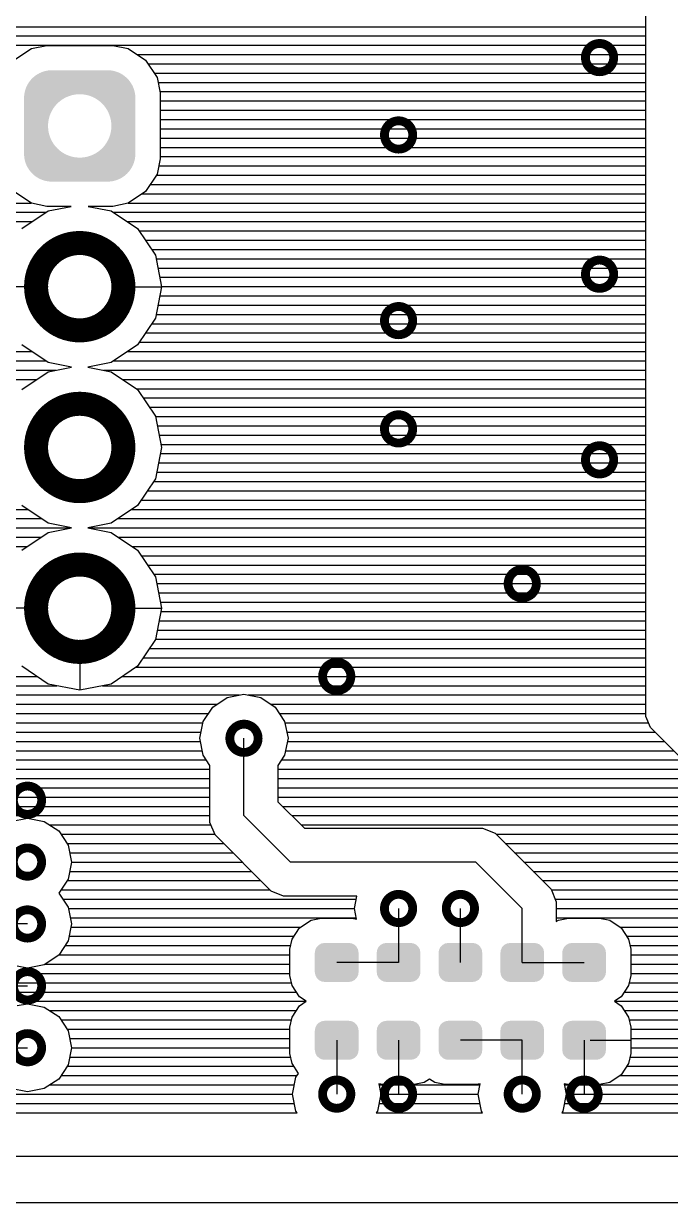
# Model space of a CAD drawing. Extents: x 295 to 953, y 10 to 290.
# Drawn here: x 729.54 to 756.11, y 70 to 118.39 of the extents above; entities that cross this region are included whole.
import ezdxf

# ---------------------------------------------------------------- set-up
doc = ezdxf.new("R2010")
doc.units = 0
doc.header["$LTSCALE"] = 5
doc.header["$MEASUREMENT"] = 0
doc.layers.get('0').update_dxf_attribs({"linetype": 'CONTINUOUS', "lineweight": 25})
doc.layers.add('130409_DV-DPH-A6_TOP', color=5, linetype='CONTINUOUS')

msp = doc.modelspace()

# ---------------------------------------------------------------- linework, layer by layer
for points, const_width in [([(752.617, 116.99, 1), (753.778, 116.99, 1)], 0.363), ([(744.362, 113.815, 1), (745.523, 113.815, 1)], 0.363), ([(730.053, 107.587, 1), (733.64, 107.587, 1)], 0.986), ([(752.617, 108.1, 1), (753.778, 108.1, 1)], 0.363), ([(744.362, 106.195, 1), (745.523, 106.195, 1)], 0.363), ([(730.053, 100.988, 1), (733.64, 100.988, 1)], 0.986), ([(744.362, 101.75, 1), (745.523, 101.75, 1)], 0.363), ([(752.617, 100.48, 1), (753.778, 100.48, 1)], 0.363), ([(730.053, 94.389, 1), (733.64, 94.389, 1)], 0.986), ([(749.442, 95.4, 1), (750.603, 95.4, 1)], 0.363), ([(741.822, 91.59, 1), (742.983, 91.59, 1)], 0.363), ([(738.012, 89.05, 1), (739.173, 89.05, 1)], 0.363), ([(729.122, 86.51, 1), (730.283, 86.51, 1)], 0.363), ([(729.122, 83.97, 1), (730.283, 83.97, 1)], 0.363), ([(744.362, 82.065, 1), (745.523, 82.065, 1)], 0.363), ([(746.902, 82.065, 1), (748.063, 82.065, 1)], 0.363), ([(729.122, 81.43, 1), (730.283, 81.43, 1)], 0.363), ([(729.122, 78.89, 1), (730.283, 78.89, 1)], 0.363), ([(729.122, 76.35, 1), (730.283, 76.35, 1)], 0.363), ([(741.822, 74.445, 1), (742.983, 74.445, 1)], 0.363), ([(744.362, 74.445, 1), (745.523, 74.445, 1)], 0.363), ([(749.442, 74.445, 1), (750.603, 74.445, 1)], 0.363), ([(751.982, 74.445, 1), (753.143, 74.445, 1)], 0.363)]:
    msp.add_lwpolyline(points, format="xyb", close=True, dxfattribs=dict(const_width=const_width))
for points in [[(729.888, 116.129), (729.903, 116.145), (733.806, 116.129), (733.789, 116.145)], [(729.903, 116.145), (729.937, 116.176), (733.789, 116.145), (733.757, 116.176)], [(729.937, 116.176), (729.953, 116.191), (733.757, 116.176), (733.738, 116.191)], [(729.953, 116.191), (729.989, 116.22), (733.738, 116.191), (733.705, 116.22)], [(729.989, 116.22), (730.006, 116.235), (733.705, 116.22), (733.686, 116.235)], [(730.006, 116.235), (730.043, 116.261), (733.686, 116.235), (733.65, 116.261)], [(730.043, 116.261), (730.061, 116.275), (733.65, 116.261), (733.63, 116.275)], [(730.061, 116.275), (730.1, 116.299), (733.63, 116.275), (733.594, 116.299)], [(730.1, 116.299), (730.119, 116.311), (733.594, 116.299), (733.573, 116.311)], [(730.119, 116.311), (730.159, 116.333), (733.573, 116.311), (733.535, 116.333)], [(730.159, 116.333), (730.179, 116.344), (733.535, 116.333), (733.513, 116.344)], [(730.179, 116.344), (730.22, 116.364), (733.513, 116.344), (733.474, 116.364)], [(730.22, 116.364), (730.24, 116.374), (733.474, 116.364), (733.452, 116.374)], [(730.24, 116.374), (730.282, 116.391), (733.452, 116.374), (733.411, 116.391)], [(730.282, 116.391), (730.303, 116.399), (733.411, 116.391), (733.388, 116.399)], [(730.303, 116.399), (730.347, 116.414), (733.388, 116.399), (733.347, 116.414)], [(730.347, 116.414), (730.368, 116.421), (733.347, 116.414), (733.323, 116.421)], [(730.368, 116.421), (730.412, 116.434), (733.323, 116.421), (733.282, 116.434)], [(730.412, 116.434), (730.433, 116.439), (733.282, 116.434), (733.257, 116.439)], [(730.433, 116.439), (730.479, 116.449), (733.257, 116.439), (733.216, 116.449)], [(730.479, 116.449), (730.5, 116.454), (733.216, 116.449), (733.19, 116.454)], [(730.5, 116.454), (730.547, 116.461), (733.19, 116.454), (733.148, 116.461)], [(730.547, 116.461), (730.567, 116.464), (733.148, 116.461), (733.121, 116.464)], [(730.567, 116.464), (730.617, 116.468), (733.121, 116.464), (733.081, 116.468)], [(730.617, 116.468), (730.635, 116.47), (733.081, 116.468), (733.048, 116.47)], [(730.635, 116.47), (730.695, 116.472), (733.048, 116.47), (733.013, 116.472)], [(730.695, 116.472), (730.703, 116.472), (733.013, 116.472), (732.989, 116.472)], [(729.598, 115.621), (729.611, 115.665), (734.094, 115.621), (734.082, 115.665)], [(729.611, 115.665), (729.618, 115.687), (734.082, 115.665), (734.074, 115.687)], [(729.618, 115.687), (729.633, 115.729), (734.074, 115.687), (734.06, 115.729)], [(729.633, 115.729), (729.641, 115.751), (734.06, 115.729), (734.051, 115.751)], [(729.641, 115.751), (729.659, 115.792), (734.051, 115.751), (734.034, 115.792)], [(729.659, 115.792), (729.668, 115.813), (734.034, 115.792), (734.024, 115.813)], [(729.668, 115.813), (729.688, 115.854), (734.024, 115.813), (734.005, 115.854)], [(729.688, 115.854), (729.699, 115.874), (734.005, 115.854), (733.993, 115.874)], [(729.699, 115.874), (729.722, 115.913), (733.993, 115.874), (733.972, 115.913)], [(729.722, 115.913), (729.733, 115.933), (733.972, 115.913), (733.959, 115.933)], [(729.733, 115.933), (729.758, 115.971), (733.959, 115.933), (733.935, 115.971)], [(729.758, 115.971), (729.771, 115.99), (733.935, 115.971), (733.921, 115.99)], [(729.771, 115.99), (729.798, 116.026), (733.921, 115.99), (733.895, 116.026)], [(729.798, 116.026), (729.812, 116.044), (733.895, 116.026), (733.88, 116.044)], [(729.812, 116.044), (729.841, 116.079), (733.88, 116.044), (733.852, 116.079)], [(729.841, 116.079), (729.856, 116.096), (733.852, 116.079), (733.836, 116.096)], [(729.856, 116.096), (729.888, 116.129), (733.836, 116.096), (733.806, 116.129)], [(729.56, 115.329), (729.561, 115.352), (731.226, 115.329), (731.272, 115.352)], [(729.56, 115.292), (729.56, 115.329), (731.163, 115.292), (731.226, 115.329)], [(729.56, 115.252), (729.56, 115.292), (731.102, 115.252), (731.163, 115.292)], [(729.56, 115.209), (729.56, 115.252), (731.043, 115.209), (731.102, 115.252)], [(729.56, 115.162), (729.56, 115.209), (730.988, 115.162), (731.043, 115.209)], [(729.56, 115.113), (729.56, 115.162), (730.934, 115.113), (730.988, 115.162)], [(729.561, 115.361), (729.562, 115.391), (731.29, 115.361), (731.357, 115.391)], [(729.561, 115.352), (729.561, 115.361), (731.272, 115.352), (731.29, 115.361)], [(729.562, 115.391), (729.564, 115.416), (731.357, 115.391), (731.425, 115.416)], [(729.564, 115.42), (729.566, 115.438), (731.438, 115.42), (731.494, 115.438)], [(729.564, 115.416), (729.564, 115.42), (731.425, 115.416), (731.438, 115.42)], [(729.566, 115.438), (729.568, 115.456), (731.494, 115.438), (731.565, 115.456)], [(729.568, 115.456), (729.569, 115.469), (731.565, 115.456), (731.636, 115.469)], [(729.569, 115.469), (729.57, 115.479), (731.636, 115.469), (731.708, 115.479)], [(729.57, 115.479), (729.571, 115.485), (731.708, 115.479), (731.781, 115.485)], [(729.571, 115.488), (729.579, 115.532), (734.121, 115.488), (734.114, 115.532)], [(729.571, 115.486), (729.571, 115.488), (734.121, 115.486), (734.121, 115.488)], [(729.571, 115.485), (729.571, 115.486), (731.781, 115.485), (731.853, 115.486)], [(729.579, 115.532), (729.583, 115.555), (734.114, 115.532), (734.109, 115.555)], [(729.583, 115.555), (729.593, 115.599), (734.109, 115.555), (734.1, 115.599)], [(729.593, 115.599), (729.598, 115.621), (734.1, 115.599), (734.094, 115.621)], [(731.926, 115.484), (731.853, 115.486), (734.121, 115.484), (734.121, 115.486)], [(731.999, 115.477), (731.926, 115.484), (734.122, 115.477), (734.121, 115.484)], [(732.07, 115.467), (731.999, 115.477), (734.124, 115.467), (734.122, 115.477)], [(732.08, 115.465), (732.07, 115.467), (734.124, 115.465), (734.124, 115.467)], [(732.142, 115.452), (732.08, 115.465), (734.125, 115.452), (734.124, 115.465)], [(732.212, 115.434), (732.142, 115.452), (734.127, 115.434), (734.125, 115.452)], [(732.281, 115.411), (732.212, 115.434), (734.129, 115.411), (734.127, 115.434)], [(732.319, 115.397), (732.281, 115.411), (734.13, 115.397), (734.129, 115.411)], [(732.349, 115.385), (732.319, 115.397), (734.131, 115.385), (734.13, 115.397)], [(732.415, 115.355), (732.349, 115.385), (734.132, 115.355), (734.131, 115.385)], [(732.466, 115.329), (732.415, 115.355), (734.132, 115.329), (734.132, 115.355)], [(732.48, 115.322), (732.466, 115.329), (734.132, 115.322), (734.132, 115.329)], [(732.542, 115.285), (732.48, 115.322), (734.132, 115.285), (734.132, 115.322)], [(732.602, 115.244), (732.542, 115.285), (734.132, 115.244), (734.132, 115.285)], [(732.66, 115.2), (732.602, 115.244), (734.132, 115.2), (734.132, 115.244)], [(732.716, 115.153), (732.66, 115.2), (734.132, 115.153), (734.132, 115.2)], [(729.56, 115.061), (729.56, 115.113), (730.884, 115.061), (730.934, 115.113)], [(729.56, 115.005), (729.56, 115.061), (730.837, 115.005), (730.884, 115.061)], [(729.56, 114.948), (729.56, 115.005), (730.792, 114.948), (730.837, 115.005)], [(729.56, 114.888), (729.56, 114.948), (730.751, 114.888), (730.792, 114.948)], [(729.56, 114.825), (729.56, 114.888), (730.714, 114.825), (730.751, 114.888)], [(729.56, 114.761), (729.56, 114.825), (730.68, 114.761), (730.714, 114.825)], [(729.56, 114.695), (729.56, 114.761), (730.65, 114.695), (730.68, 114.761)], [(729.56, 114.627), (729.56, 114.695), (730.623, 114.627), (730.65, 114.695)], [(732.768, 115.103), (732.716, 115.153), (734.132, 115.103), (734.132, 115.153)], [(732.818, 115.05), (732.768, 115.103), (734.132, 115.05), (734.132, 115.103)], [(732.865, 114.994), (732.818, 115.05), (734.132, 114.994), (734.132, 115.05)], [(732.909, 114.936), (732.865, 114.994), (734.132, 114.936), (734.132, 114.994)], [(732.949, 114.876), (732.909, 114.936), (734.132, 114.876), (734.132, 114.936)], [(732.986, 114.813), (732.949, 114.876), (734.132, 114.813), (734.132, 114.876)], [(733.019, 114.748), (732.986, 114.813), (734.132, 114.748), (734.132, 114.813)], [(733.048, 114.682), (733.019, 114.748), (734.132, 114.682), (734.132, 114.748)], [(733.074, 114.614), (733.048, 114.682), (734.132, 114.614), (734.132, 114.682)], [(729.56, 114.558), (729.56, 114.627), (730.6, 114.558), (730.623, 114.627)], [(729.56, 114.488), (729.56, 114.558), (730.581, 114.488), (730.6, 114.558)], [(729.56, 114.417), (729.56, 114.488), (730.567, 114.417), (730.581, 114.488)], [(729.56, 114.345), (729.56, 114.417), (730.556, 114.345), (730.567, 114.417)], [(729.56, 114.273), (729.56, 114.345), (730.549, 114.273), (730.556, 114.345)], [(729.56, 114.2), (729.56, 114.273), (730.546, 114.2), (730.549, 114.273)], [(729.56, 114.186), (729.56, 114.2), (730.546, 114.186), (730.546, 114.2)], [(733.096, 114.545), (733.074, 114.614), (734.132, 114.545), (734.132, 114.614)], [(733.114, 114.474), (733.096, 114.545), (734.132, 114.474), (734.132, 114.545)], [(733.129, 114.403), (733.114, 114.474), (734.132, 114.403), (734.132, 114.474)], [(733.139, 114.331), (733.129, 114.403), (734.132, 114.331), (734.132, 114.403)], [(733.145, 114.259), (733.139, 114.331), (734.132, 114.259), (734.132, 114.331)], [(733.147, 114.186), (733.145, 114.259), (734.132, 114.186), (734.132, 114.259)], [(729.56, 114.113), (729.56, 114.186), (730.548, 114.113), (730.546, 114.186)], [(729.56, 114.041), (729.56, 114.113), (730.554, 114.041), (730.548, 114.113)], [(729.56, 113.969), (729.56, 114.041), (730.564, 113.969), (730.554, 114.041)], [(729.56, 113.897), (729.56, 113.969), (730.578, 113.897), (730.564, 113.969)], [(729.56, 113.827), (729.56, 113.897), (730.596, 113.827), (730.578, 113.897)], [(729.56, 113.758), (729.56, 113.827), (730.618, 113.758), (730.596, 113.827)], [(729.56, 113.69), (729.56, 113.758), (730.644, 113.69), (730.618, 113.758)], [(733.043, 113.677), (733.07, 113.744), (734.132, 113.677), (734.132, 113.744)], [(733.07, 113.744), (733.092, 113.813), (734.132, 113.744), (734.132, 113.813)], [(733.092, 113.813), (733.111, 113.884), (734.132, 113.813), (734.132, 113.884)], [(733.111, 113.884), (733.126, 113.955), (734.132, 113.884), (734.132, 113.955)], [(733.126, 113.955), (733.137, 114.027), (734.132, 113.955), (734.132, 114.027)], [(733.137, 114.027), (733.144, 114.099), (734.132, 114.027), (734.132, 114.099)], [(733.144, 114.099), (733.147, 114.172), (734.132, 114.099), (734.132, 114.172)], [(733.147, 114.172), (733.147, 114.186), (734.132, 114.172), (734.132, 114.186)], [(729.56, 113.623), (729.56, 113.69), (730.674, 113.623), (730.644, 113.69)], [(729.56, 113.559), (729.56, 113.623), (730.707, 113.559), (730.674, 113.623)], [(729.56, 113.496), (729.56, 113.559), (730.744, 113.496), (730.707, 113.559)], [(729.56, 113.436), (729.56, 113.496), (730.784, 113.436), (730.744, 113.496)], [(729.56, 113.377), (729.56, 113.436), (730.828, 113.377), (730.784, 113.436)], [(729.56, 113.322), (729.56, 113.377), (730.874, 113.322), (730.828, 113.377)], [(729.56, 113.269), (729.56, 113.322), (730.924, 113.269), (730.874, 113.322)], [(729.56, 113.219), (729.56, 113.269), (730.977, 113.219), (730.924, 113.269)], [(732.705, 113.209), (732.758, 113.259), (734.132, 113.209), (734.132, 113.259)], [(732.758, 113.259), (732.809, 113.311), (734.132, 113.259), (734.132, 113.311)], [(732.809, 113.311), (732.856, 113.366), (734.132, 113.311), (734.132, 113.366)], [(732.856, 113.366), (732.9, 113.424), (734.132, 113.366), (734.132, 113.424)], [(732.9, 113.424), (732.941, 113.484), (734.132, 113.424), (734.132, 113.484)], [(732.941, 113.484), (732.979, 113.546), (734.132, 113.484), (734.132, 113.546)], [(732.979, 113.546), (733.013, 113.611), (734.132, 113.546), (734.132, 113.611)], [(733.013, 113.611), (733.043, 113.677), (734.132, 113.611), (734.132, 113.677)], [(729.56, 113.172), (729.56, 113.219), (731.032, 113.172), (730.977, 113.219)], [(729.56, 113.128), (729.56, 113.172), (731.09, 113.128), (731.032, 113.172)], [(729.56, 113.087), (729.56, 113.128), (731.151, 113.087), (731.09, 113.128)], [(729.56, 113.05), (729.56, 113.087), (731.213, 113.05), (731.151, 113.087)], [(729.56, 113.043), (729.56, 113.05), (731.227, 113.043), (731.213, 113.05)], [(729.561, 113.016), (729.56, 113.043), (731.277, 113.016), (731.227, 113.043)], [(729.562, 112.986), (729.561, 113.016), (731.344, 112.986), (731.277, 113.016)], [(729.562, 112.975), (729.562, 112.986), (731.374, 112.975), (731.344, 112.986)], [(729.564, 112.96), (729.562, 112.975), (731.411, 112.96), (731.374, 112.975)], [(729.566, 112.938), (729.564, 112.96), (731.481, 112.938), (731.411, 112.96)], [(729.567, 112.919), (729.566, 112.938), (731.551, 112.919), (731.481, 112.938)], [(729.568, 112.907), (729.567, 112.919), (731.612, 112.907), (731.551, 112.919)], [(729.569, 112.905), (729.568, 112.907), (731.622, 112.905), (731.612, 112.907)], [(729.57, 112.894), (729.569, 112.905), (731.694, 112.894), (731.622, 112.905)], [(729.571, 112.888), (729.57, 112.894), (731.767, 112.888), (731.694, 112.894)], [(729.572, 112.885), (729.571, 112.888), (731.839, 112.885), (731.767, 112.888)], [(729.572, 112.884), (729.572, 112.885), (734.121, 112.884), (734.121, 112.885)], [(729.579, 112.839), (729.572, 112.884), (734.114, 112.839), (734.121, 112.884)], [(729.583, 112.817), (729.579, 112.839), (734.11, 112.817), (734.114, 112.839)], [(729.593, 112.773), (729.583, 112.817), (734.099, 112.773), (734.11, 112.817)], [(729.599, 112.75), (729.593, 112.773), (734.094, 112.75), (734.099, 112.773)], [(729.611, 112.707), (729.599, 112.75), (734.081, 112.707), (734.094, 112.75)], [(731.839, 112.885), (731.912, 112.887), (734.121, 112.885), (734.122, 112.887)], [(731.912, 112.887), (731.984, 112.893), (734.122, 112.887), (734.122, 112.893)], [(731.984, 112.893), (732.056, 112.902), (734.122, 112.893), (734.123, 112.902)], [(732.056, 112.902), (732.128, 112.916), (734.123, 112.902), (734.125, 112.916)], [(732.128, 112.916), (732.198, 112.934), (734.125, 112.916), (734.127, 112.934)], [(732.198, 112.934), (732.255, 112.951), (734.127, 112.934), (734.129, 112.951)], [(732.255, 112.951), (732.268, 112.956), (734.129, 112.951), (734.129, 112.956)], [(732.268, 112.956), (732.336, 112.981), (734.129, 112.956), (734.13, 112.981)], [(732.336, 112.981), (732.402, 113.01), (734.13, 112.981), (734.132, 113.01)], [(732.402, 113.01), (732.421, 113.02), (734.132, 113.01), (734.132, 113.02)], [(732.421, 113.02), (732.467, 113.043), (734.132, 113.02), (734.132, 113.043)], [(732.467, 113.043), (732.53, 113.08), (734.132, 113.043), (734.132, 113.08)], [(732.53, 113.08), (732.591, 113.119), (734.132, 113.08), (734.132, 113.119)], [(732.591, 113.119), (732.649, 113.163), (734.132, 113.119), (734.132, 113.163)], [(732.649, 113.163), (732.705, 113.209), (734.132, 113.163), (734.132, 113.209)], [(729.618, 112.685), (729.611, 112.707), (734.075, 112.685), (734.081, 112.707)], [(729.633, 112.643), (729.618, 112.685), (734.059, 112.643), (734.075, 112.685)], [(729.642, 112.621), (729.633, 112.643), (734.052, 112.621), (734.059, 112.643)], [(729.658, 112.579), (729.642, 112.621), (734.034, 112.579), (734.052, 112.621)], [(729.669, 112.558), (729.658, 112.579), (734.025, 112.558), (734.034, 112.579)], [(729.688, 112.518), (729.669, 112.558), (734.004, 112.518), (734.025, 112.558)], [(729.699, 112.497), (729.688, 112.518), (733.994, 112.497), (734.004, 112.518)], [(729.721, 112.458), (729.699, 112.497), (733.971, 112.458), (733.994, 112.497)], [(729.734, 112.439), (729.721, 112.458), (733.959, 112.439), (733.971, 112.458)], [(729.758, 112.401), (729.734, 112.439), (733.934, 112.401), (733.959, 112.439)], [(729.771, 112.382), (729.758, 112.401), (733.922, 112.382), (733.934, 112.401)], [(729.798, 112.346), (729.771, 112.382), (733.895, 112.346), (733.922, 112.382)], [(729.813, 112.327), (729.798, 112.346), (733.881, 112.327), (733.895, 112.346)], [(729.841, 112.293), (729.813, 112.327), (733.851, 112.293), (733.881, 112.327)], [(729.857, 112.276), (729.841, 112.293), (733.836, 112.276), (733.851, 112.293)], [(729.887, 112.243), (729.857, 112.276), (733.805, 112.243), (733.836, 112.276)], [(729.904, 112.226), (729.887, 112.243), (733.789, 112.226), (733.805, 112.243)], [(729.936, 112.196), (729.904, 112.226), (733.756, 112.196), (733.789, 112.226)], [(729.954, 112.18), (729.936, 112.196), (733.739, 112.18), (733.756, 112.196)], [(729.988, 112.151), (729.954, 112.18), (733.704, 112.151), (733.739, 112.18)], [(730.007, 112.137), (729.988, 112.151), (733.686, 112.137), (733.704, 112.151)], [(730.042, 112.11), (730.007, 112.137), (733.65, 112.11), (733.686, 112.137)], [(730.062, 112.097), (730.042, 112.11), (733.631, 112.097), (733.65, 112.11)], [(730.099, 112.073), (730.062, 112.097), (733.593, 112.073), (733.631, 112.097)], [(730.12, 112.061), (730.099, 112.073), (733.574, 112.061), (733.593, 112.073)], [(730.158, 112.038), (730.12, 112.061), (733.534, 112.038), (733.574, 112.061)], [(730.18, 112.027), (730.158, 112.038), (733.514, 112.027), (733.534, 112.038)], [(730.219, 112.008), (730.18, 112.027), (733.473, 112.008), (733.514, 112.027)], [(730.241, 111.998), (730.219, 112.008), (733.453, 111.998), (733.473, 112.008)], [(730.281, 111.981), (730.241, 111.998), (733.41, 111.981), (733.453, 111.998)], [(730.304, 111.972), (730.281, 111.981), (733.39, 111.972), (733.41, 111.981)], [(730.345, 111.957), (730.304, 111.972), (733.346, 111.957), (733.39, 111.972)], [(730.369, 111.95), (730.345, 111.957), (733.325, 111.95), (733.346, 111.957)], [(730.411, 111.938), (730.369, 111.95), (733.28, 111.938), (733.325, 111.95)], [(730.435, 111.932), (730.411, 111.938), (733.259, 111.932), (733.28, 111.938)], [(730.477, 111.922), (730.435, 111.932), (733.213, 111.922), (733.259, 111.932)], [(730.503, 111.918), (730.477, 111.922), (733.193, 111.918), (733.213, 111.922)], [(730.544, 111.911), (730.503, 111.918), (733.145, 111.911), (733.193, 111.918)], [(730.572, 111.908), (730.544, 111.911), (733.125, 111.908), (733.145, 111.911)], [(730.612, 111.904), (730.572, 111.908), (733.076, 111.904), (733.125, 111.908)], [(730.644, 111.902), (730.612, 111.904), (733.057, 111.902), (733.076, 111.904)], [(730.68, 111.9), (730.644, 111.902), (732.997, 111.9), (733.057, 111.902)], [(730.703, 111.9), (730.68, 111.9), (732.989, 111.9), (732.997, 111.9)], [(741.506, 80.251), (741.522, 80.364), (743.299, 80.251), (743.281, 80.364)], [(741.522, 80.364), (741.528, 80.377), (743.281, 80.364), (743.279, 80.377)], [(741.528, 80.377), (741.577, 80.478), (743.279, 80.377), (743.226, 80.478)], [(741.577, 80.478), (741.587, 80.489), (743.226, 80.478), (743.22, 80.489)], [(741.587, 80.489), (741.665, 80.57), (743.22, 80.489), (743.138, 80.57)], [(741.665, 80.57), (741.68, 80.578), (743.138, 80.57), (743.13, 80.578)], [(741.68, 80.578), (741.777, 80.629), (743.13, 80.578), (743.024, 80.629)], [(741.777, 80.629), (741.801, 80.633), (743.024, 80.629), (743.015, 80.633)], [(741.801, 80.633), (741.902, 80.65), (743.015, 80.633), (742.903, 80.65)], [(744.046, 80.251), (744.062, 80.364), (745.839, 80.251), (745.821, 80.364)], [(744.062, 80.364), (744.068, 80.377), (745.821, 80.364), (745.819, 80.377)], [(744.068, 80.377), (744.117, 80.478), (745.819, 80.377), (745.766, 80.478)], [(744.117, 80.478), (744.127, 80.489), (745.766, 80.478), (745.76, 80.489)], [(744.127, 80.489), (744.205, 80.57), (745.76, 80.489), (745.678, 80.57)], [(744.205, 80.57), (744.22, 80.578), (745.678, 80.57), (745.67, 80.578)], [(744.22, 80.578), (744.317, 80.629), (745.67, 80.578), (745.564, 80.629)], [(744.317, 80.629), (744.341, 80.633), (745.564, 80.629), (745.555, 80.633)], [(744.341, 80.633), (744.442, 80.65), (745.555, 80.633), (745.443, 80.65)], [(746.586, 80.251), (746.602, 80.364), (748.379, 80.251), (748.361, 80.364)], [(746.602, 80.364), (746.608, 80.377), (748.361, 80.364), (748.359, 80.377)], [(746.608, 80.377), (746.657, 80.478), (748.359, 80.377), (748.306, 80.478)], [(746.657, 80.478), (746.667, 80.489), (748.306, 80.478), (748.3, 80.489)], [(746.667, 80.489), (746.745, 80.57), (748.3, 80.489), (748.218, 80.57)], [(746.745, 80.57), (746.76, 80.578), (748.218, 80.57), (748.21, 80.578)], [(746.76, 80.578), (746.857, 80.629), (748.21, 80.578), (748.104, 80.629)], [(746.857, 80.629), (746.881, 80.633), (748.104, 80.629), (748.095, 80.633)], [(746.881, 80.633), (746.982, 80.65), (748.095, 80.633), (747.983, 80.65)], [(749.126, 80.251), (749.142, 80.364), (750.919, 80.251), (750.901, 80.364)], [(749.142, 80.364), (749.148, 80.377), (750.901, 80.364), (750.899, 80.377)], [(749.148, 80.377), (749.197, 80.478), (750.899, 80.377), (750.846, 80.478)], [(749.197, 80.478), (749.207, 80.489), (750.846, 80.478), (750.84, 80.489)], [(749.207, 80.489), (749.285, 80.57), (750.84, 80.489), (750.758, 80.57)], [(749.285, 80.57), (749.3, 80.578), (750.758, 80.57), (750.75, 80.578)], [(749.3, 80.578), (749.397, 80.629), (750.75, 80.578), (750.644, 80.629)], [(749.397, 80.629), (749.421, 80.633), (750.644, 80.629), (750.635, 80.633)], [(749.421, 80.633), (749.522, 80.65), (750.635, 80.633), (750.523, 80.65)], [(751.666, 80.251), (751.682, 80.364), (753.459, 80.251), (753.441, 80.364)], [(751.682, 80.364), (751.688, 80.377), (753.441, 80.364), (753.439, 80.377)], [(751.688, 80.377), (751.737, 80.478), (753.439, 80.377), (753.386, 80.478)], [(751.737, 80.478), (751.747, 80.489), (753.386, 80.478), (753.38, 80.489)], [(751.747, 80.489), (751.825, 80.57), (753.38, 80.489), (753.298, 80.57)], [(751.825, 80.57), (751.84, 80.578), (753.298, 80.57), (753.29, 80.578)], [(751.84, 80.578), (751.937, 80.629), (753.29, 80.578), (753.184, 80.629)], [(751.937, 80.629), (751.961, 80.633), (753.184, 80.629), (753.175, 80.633)], [(751.961, 80.633), (752.062, 80.65), (753.175, 80.633), (753.063, 80.65)], [(741.503, 79.449), (741.503, 80.251), (743.302, 79.449), (743.302, 80.251)], [(744.043, 79.449), (744.043, 80.251), (745.842, 79.449), (745.842, 80.251)], [(746.583, 79.449), (746.583, 80.251), (748.382, 79.449), (748.382, 80.251)], [(749.123, 79.449), (749.123, 80.251), (750.922, 79.449), (750.922, 80.251)], [(751.663, 79.449), (751.663, 80.251), (753.462, 79.449), (753.462, 80.251)], [(741.524, 79.336), (741.506, 79.449), (743.283, 79.336), (743.299, 79.449)], [(744.064, 79.336), (744.046, 79.449), (745.823, 79.336), (745.839, 79.449)], [(746.604, 79.336), (746.586, 79.449), (748.363, 79.336), (748.379, 79.449)], [(749.144, 79.336), (749.126, 79.449), (750.903, 79.336), (750.919, 79.449)], [(751.684, 79.336), (751.666, 79.449), (753.443, 79.336), (753.459, 79.449)], [(741.526, 79.324), (741.524, 79.336), (743.277, 79.324), (743.283, 79.336)], [(741.579, 79.222), (741.526, 79.324), (743.228, 79.222), (743.277, 79.324)], [(741.585, 79.211), (741.579, 79.222), (743.218, 79.211), (743.228, 79.222)], [(741.668, 79.13), (741.585, 79.211), (743.14, 79.13), (743.218, 79.211)], [(741.676, 79.122), (741.668, 79.13), (743.125, 79.122), (743.14, 79.13)], [(741.781, 79.071), (741.676, 79.122), (743.028, 79.071), (743.125, 79.122)], [(741.79, 79.067), (741.781, 79.071), (743.004, 79.067), (743.028, 79.071)], [(741.902, 79.05), (741.79, 79.067), (742.903, 79.05), (743.004, 79.067)], [(744.066, 79.324), (744.064, 79.336), (745.817, 79.324), (745.823, 79.336)], [(744.119, 79.222), (744.066, 79.324), (745.768, 79.222), (745.817, 79.324)], [(744.125, 79.211), (744.119, 79.222), (745.758, 79.211), (745.768, 79.222)], [(744.208, 79.13), (744.125, 79.211), (745.68, 79.13), (745.758, 79.211)], [(744.216, 79.122), (744.208, 79.13), (745.665, 79.122), (745.68, 79.13)], [(744.321, 79.071), (744.216, 79.122), (745.568, 79.071), (745.665, 79.122)], [(744.33, 79.067), (744.321, 79.071), (745.544, 79.067), (745.568, 79.071)], [(744.442, 79.05), (744.33, 79.067), (745.443, 79.05), (745.544, 79.067)], [(746.606, 79.324), (746.604, 79.336), (748.357, 79.324), (748.363, 79.336)], [(746.659, 79.222), (746.606, 79.324), (748.308, 79.222), (748.357, 79.324)], [(746.665, 79.211), (746.659, 79.222), (748.298, 79.211), (748.308, 79.222)], [(746.748, 79.13), (746.665, 79.211), (748.22, 79.13), (748.298, 79.211)], [(746.756, 79.122), (746.748, 79.13), (748.205, 79.122), (748.22, 79.13)], [(746.861, 79.071), (746.756, 79.122), (748.108, 79.071), (748.205, 79.122)], [(746.87, 79.067), (746.861, 79.071), (748.084, 79.067), (748.108, 79.071)], [(746.982, 79.05), (746.87, 79.067), (747.983, 79.05), (748.084, 79.067)], [(749.146, 79.324), (749.144, 79.336), (750.897, 79.324), (750.903, 79.336)], [(749.199, 79.222), (749.146, 79.324), (750.848, 79.222), (750.897, 79.324)], [(749.205, 79.211), (749.199, 79.222), (750.838, 79.211), (750.848, 79.222)], [(749.288, 79.13), (749.205, 79.211), (750.76, 79.13), (750.838, 79.211)], [(749.296, 79.122), (749.288, 79.13), (750.745, 79.122), (750.76, 79.13)], [(749.401, 79.071), (749.296, 79.122), (750.648, 79.071), (750.745, 79.122)], [(749.41, 79.067), (749.401, 79.071), (750.624, 79.067), (750.648, 79.071)], [(749.522, 79.05), (749.41, 79.067), (750.523, 79.05), (750.624, 79.067)], [(751.686, 79.324), (751.684, 79.336), (753.437, 79.324), (753.443, 79.336)], [(751.739, 79.222), (751.686, 79.324), (753.388, 79.222), (753.437, 79.324)], [(751.745, 79.211), (751.739, 79.222), (753.378, 79.211), (753.388, 79.222)], [(751.828, 79.13), (751.745, 79.211), (753.3, 79.13), (753.378, 79.211)], [(751.836, 79.122), (751.828, 79.13), (753.285, 79.122), (753.3, 79.13)], [(751.941, 79.071), (751.836, 79.122), (753.188, 79.071), (753.285, 79.122)], [(751.95, 79.067), (751.941, 79.071), (753.164, 79.067), (753.188, 79.071)], [(752.062, 79.05), (751.95, 79.067), (753.063, 79.05), (753.164, 79.067)], [(741.68, 77.383), (741.777, 77.434), (743.13, 77.383), (743.024, 77.434)], [(741.777, 77.434), (741.801, 77.438), (743.024, 77.434), (743.015, 77.438)], [(741.801, 77.438), (741.902, 77.455), (743.015, 77.438), (742.903, 77.455)], [(744.22, 77.383), (744.317, 77.434), (745.67, 77.383), (745.564, 77.434)], [(744.317, 77.434), (744.341, 77.438), (745.564, 77.434), (745.555, 77.438)], [(744.341, 77.438), (744.442, 77.455), (745.555, 77.438), (745.443, 77.455)], [(746.76, 77.383), (746.857, 77.434), (748.21, 77.383), (748.104, 77.434)], [(746.857, 77.434), (746.881, 77.438), (748.104, 77.434), (748.095, 77.438)], [(746.881, 77.438), (746.982, 77.455), (748.095, 77.438), (747.983, 77.455)], [(749.3, 77.383), (749.397, 77.434), (750.75, 77.383), (750.644, 77.434)], [(749.397, 77.434), (749.421, 77.438), (750.644, 77.434), (750.635, 77.438)], [(749.421, 77.438), (749.522, 77.455), (750.635, 77.438), (750.523, 77.455)], [(751.84, 77.383), (751.937, 77.434), (753.29, 77.383), (753.184, 77.434)], [(751.937, 77.434), (751.961, 77.438), (753.184, 77.434), (753.175, 77.438)], [(751.961, 77.438), (752.062, 77.455), (753.175, 77.438), (753.063, 77.455)], [(741.503, 76.253), (741.503, 77.056), (743.302, 76.253), (743.302, 77.056)], [(741.506, 77.056), (741.522, 77.169), (743.299, 77.056), (743.281, 77.169)], [(741.522, 77.169), (741.528, 77.181), (743.281, 77.169), (743.279, 77.181)], [(741.528, 77.181), (741.577, 77.283), (743.279, 77.181), (743.226, 77.283)], [(741.577, 77.283), (741.587, 77.294), (743.226, 77.283), (743.22, 77.294)], [(741.587, 77.294), (741.665, 77.375), (743.22, 77.294), (743.138, 77.375)], [(741.665, 77.375), (741.68, 77.383), (743.138, 77.375), (743.13, 77.383)], [(744.043, 76.253), (744.043, 77.056), (745.842, 76.253), (745.842, 77.056)], [(744.046, 77.056), (744.062, 77.169), (745.839, 77.056), (745.821, 77.169)], [(744.062, 77.169), (744.068, 77.181), (745.821, 77.169), (745.819, 77.181)], [(744.068, 77.181), (744.117, 77.283), (745.819, 77.181), (745.766, 77.283)], [(744.117, 77.283), (744.127, 77.294), (745.766, 77.283), (745.76, 77.294)], [(744.127, 77.294), (744.205, 77.375), (745.76, 77.294), (745.678, 77.375)], [(744.205, 77.375), (744.22, 77.383), (745.678, 77.375), (745.67, 77.383)], [(746.583, 76.253), (746.583, 77.056), (748.382, 76.253), (748.382, 77.056)], [(746.586, 77.056), (746.602, 77.169), (748.379, 77.056), (748.361, 77.169)], [(746.602, 77.169), (746.608, 77.181), (748.361, 77.169), (748.359, 77.181)], [(746.608, 77.181), (746.657, 77.283), (748.359, 77.181), (748.306, 77.283)], [(746.657, 77.283), (746.667, 77.294), (748.306, 77.283), (748.3, 77.294)], [(746.667, 77.294), (746.745, 77.375), (748.3, 77.294), (748.218, 77.375)], [(746.745, 77.375), (746.76, 77.383), (748.218, 77.375), (748.21, 77.383)], [(749.123, 76.253), (749.123, 77.056), (750.922, 76.253), (750.922, 77.056)], [(749.126, 77.056), (749.142, 77.169), (750.919, 77.056), (750.901, 77.169)], [(749.142, 77.169), (749.148, 77.181), (750.901, 77.169), (750.899, 77.181)], [(749.148, 77.181), (749.197, 77.283), (750.899, 77.181), (750.846, 77.283)], [(749.197, 77.283), (749.207, 77.294), (750.846, 77.283), (750.84, 77.294)], [(749.207, 77.294), (749.285, 77.375), (750.84, 77.294), (750.758, 77.375)], [(749.285, 77.375), (749.3, 77.383), (750.758, 77.375), (750.75, 77.383)], [(751.663, 76.253), (751.663, 77.056), (753.462, 76.253), (753.462, 77.056)], [(751.666, 77.056), (751.682, 77.169), (753.459, 77.056), (753.441, 77.169)], [(751.682, 77.169), (751.688, 77.181), (753.441, 77.169), (753.439, 77.181)], [(751.688, 77.181), (751.737, 77.283), (753.439, 77.181), (753.386, 77.283)], [(751.737, 77.283), (751.747, 77.294), (753.386, 77.283), (753.38, 77.294)], [(751.747, 77.294), (751.825, 77.375), (753.38, 77.294), (753.298, 77.375)], [(751.825, 77.375), (751.84, 77.383), (753.298, 77.375), (753.29, 77.383)], [(741.524, 76.141), (741.506, 76.253), (743.283, 76.141), (743.299, 76.253)], [(741.526, 76.128), (741.524, 76.141), (743.277, 76.128), (743.283, 76.141)], [(741.579, 76.026), (741.526, 76.128), (743.228, 76.026), (743.277, 76.128)], [(741.585, 76.016), (741.579, 76.026), (743.218, 76.016), (743.228, 76.026)], [(741.668, 75.935), (741.585, 76.016), (743.14, 75.935), (743.218, 76.016)], [(744.064, 76.141), (744.046, 76.253), (745.823, 76.141), (745.839, 76.253)], [(744.066, 76.128), (744.064, 76.141), (745.817, 76.128), (745.823, 76.141)], [(744.119, 76.026), (744.066, 76.128), (745.768, 76.026), (745.817, 76.128)], [(744.125, 76.016), (744.119, 76.026), (745.758, 76.016), (745.768, 76.026)], [(744.208, 75.935), (744.125, 76.016), (745.68, 75.935), (745.758, 76.016)], [(746.604, 76.141), (746.586, 76.253), (748.363, 76.141), (748.379, 76.253)], [(746.606, 76.128), (746.604, 76.141), (748.357, 76.128), (748.363, 76.141)], [(746.659, 76.026), (746.606, 76.128), (748.308, 76.026), (748.357, 76.128)], [(746.665, 76.016), (746.659, 76.026), (748.298, 76.016), (748.308, 76.026)], [(746.748, 75.935), (746.665, 76.016), (748.22, 75.935), (748.298, 76.016)], [(749.144, 76.141), (749.126, 76.253), (750.903, 76.141), (750.919, 76.253)], [(749.146, 76.128), (749.144, 76.141), (750.897, 76.128), (750.903, 76.141)], [(749.199, 76.026), (749.146, 76.128), (750.848, 76.026), (750.897, 76.128)], [(749.205, 76.016), (749.199, 76.026), (750.838, 76.016), (750.848, 76.026)], [(749.288, 75.935), (749.205, 76.016), (750.76, 75.935), (750.838, 76.016)], [(751.684, 76.141), (751.666, 76.253), (753.443, 76.141), (753.459, 76.253)], [(751.686, 76.128), (751.684, 76.141), (753.437, 76.128), (753.443, 76.141)], [(751.739, 76.026), (751.686, 76.128), (753.388, 76.026), (753.437, 76.128)], [(751.745, 76.016), (751.739, 76.026), (753.378, 76.016), (753.388, 76.026)], [(751.828, 75.935), (751.745, 76.016), (753.3, 75.935), (753.378, 76.016)], [(741.676, 75.927), (741.668, 75.935), (743.125, 75.927), (743.14, 75.935)], [(741.781, 75.876), (741.676, 75.927), (743.028, 75.876), (743.125, 75.927)], [(741.79, 75.872), (741.781, 75.876), (743.004, 75.872), (743.028, 75.876)], [(741.902, 75.855), (741.79, 75.872), (742.903, 75.855), (743.004, 75.872)], [(744.216, 75.927), (744.208, 75.935), (745.665, 75.927), (745.68, 75.935)], [(744.321, 75.876), (744.216, 75.927), (745.568, 75.876), (745.665, 75.927)], [(744.33, 75.872), (744.321, 75.876), (745.544, 75.872), (745.568, 75.876)], [(744.442, 75.855), (744.33, 75.872), (745.443, 75.855), (745.544, 75.872)], [(746.756, 75.927), (746.748, 75.935), (748.205, 75.927), (748.22, 75.935)], [(746.861, 75.876), (746.756, 75.927), (748.108, 75.876), (748.205, 75.927)], [(746.87, 75.872), (746.861, 75.876), (748.084, 75.872), (748.108, 75.876)], [(746.982, 75.855), (746.87, 75.872), (747.983, 75.855), (748.084, 75.872)], [(749.296, 75.927), (749.288, 75.935), (750.745, 75.927), (750.76, 75.935)], [(749.401, 75.876), (749.296, 75.927), (750.648, 75.876), (750.745, 75.927)], [(749.41, 75.872), (749.401, 75.876), (750.624, 75.872), (750.648, 75.876)], [(749.522, 75.855), (749.41, 75.872), (750.523, 75.855), (750.624, 75.872)], [(751.836, 75.927), (751.828, 75.935), (753.285, 75.927), (753.3, 75.935)], [(751.941, 75.876), (751.836, 75.927), (753.188, 75.876), (753.285, 75.927)], [(751.95, 75.872), (751.941, 75.876), (753.164, 75.872), (753.188, 75.876)], [(752.062, 75.855), (751.95, 75.872), (753.063, 75.855), (753.164, 75.872)]]:
    msp.add_solid(points)
at = {"layer": '130409_DV-DPH-A6_TOP', "color": 7}
for p, q in [((755.103, 102.385), (755.103, 122.07)), ((705.319, 118.26), (755.103, 118.26)), ((705.319, 117.879), (755.103, 117.879)), ((705.319, 117.498), (755.103, 117.498)), ((729.144, 116.888), (729.86, 117.366)), ((729.86, 117.366), (730.49, 117.488)), ((730.49, 117.488), (733.203, 117.488)), ((733.203, 117.488), (733.833, 117.366)), ((733.833, 117.366), (734.544, 116.888)), ((734.203, 117.117), (755.103, 117.117)), ((734.544, 116.888), (735.021, 116.172)), ((734.645, 116.736), (755.103, 116.736)), ((734.899, 116.355), (755.103, 116.355)), ((735.021, 116.172), (735.148, 115.542)), ((735.062, 115.974), (755.103, 115.974)), ((735.138, 115.593), (755.103, 115.593)), ((735.148, 115.542), (735.148, 112.829)), ((735.148, 115.212), (755.103, 115.212)), ((735.148, 114.831), (755.103, 114.831)), ((735.148, 114.45), (755.103, 114.45)), ((735.148, 114.069), (755.103, 114.069)), ((735.148, 113.688), (755.103, 113.688)), ((735.148, 113.307), (755.103, 113.307)), ((735.148, 112.829), (735.021, 112.2)), ((735.148, 112.926), (755.103, 112.926)), ((735.087, 112.545), (755.103, 112.545)), ((735.021, 112.2), (734.544, 111.488)), ((734.742, 111.783), (755.103, 111.783)), ((734.996, 112.164), (755.103, 112.164)), ((729.86, 111.011), (729.144, 111.488)), ((734.544, 111.488), (733.833, 111.011)), ((734.412, 111.402), (755.103, 111.402)), ((726.563, 111.021), (729.85, 111.021)), ((730.49, 110.884), (729.86, 111.011)), ((731.501, 110.884), (730.49, 110.884)), ((730.556, 110.696), (731.501, 110.884)), ((733.203, 110.884), (732.192, 110.884)), ((732.192, 110.884), (733.132, 110.696)), ((733.833, 111.011), (733.203, 110.884)), ((733.843, 111.021), (755.103, 111.021)), ((726.563, 110.64), (730.465, 110.64)), ((729.464, 109.969), (730.556, 110.696)), ((733.132, 110.696), (734.224, 109.969)), ((733.223, 110.64), (755.103, 110.64)), ((726.563, 110.259), (729.896, 110.259)), ((733.792, 110.259), (755.103, 110.259)), ((734.224, 109.969), (734.955, 108.877)), ((734.29, 109.878), (755.103, 109.878)), ((734.544, 109.497), (755.103, 109.497)), ((734.798, 109.116), (755.103, 109.116)), ((734.955, 108.877), (735.209, 107.587)), ((734.986, 108.735), (755.103, 108.735)), ((735.062, 108.354), (755.103, 108.354)), ((735.133, 107.973), (755.103, 107.973)), ((730.546, 107.587), (728.478, 107.587)), ((733.147, 107.587), (735.209, 107.587)), ((735.209, 107.587), (734.955, 106.297)), ((735.209, 107.592), (755.103, 107.592)), ((735.138, 107.211), (755.103, 107.211)), ((735.062, 106.83), (755.103, 106.83)), ((734.955, 106.297), (734.224, 105.204)), ((734.798, 106.068), (755.103, 106.068)), ((734.986, 106.449), (755.103, 106.449)), ((734.544, 105.687), (755.103, 105.687)), ((730.556, 104.478), (729.464, 105.204)), ((734.224, 105.204), (733.132, 104.478)), ((734.29, 105.306), (755.103, 105.306)), ((719.512, 104.925), (729.891, 104.925)), ((719.893, 104.544), (730.459, 104.544)), ((733.228, 104.544), (755.103, 104.544)), ((733.802, 104.925), (755.103, 104.925)), ((720.274, 104.163), (730.871, 104.163)), ((729.464, 103.371), (730.556, 104.097)), ((731.511, 104.29), (730.556, 104.478)), ((730.556, 104.097), (731.511, 104.29)), ((733.132, 104.478), (732.182, 104.29)), ((732.182, 104.29), (733.132, 104.097)), ((732.817, 104.163), (755.103, 104.163)), ((733.132, 104.097), (734.224, 103.371)), ((720.655, 103.782), (730.078, 103.782)), ((733.609, 103.782), (755.103, 103.782)), ((734.178, 103.401), (755.103, 103.401)), ((734.224, 103.371), (734.955, 102.278)), ((734.457, 103.02), (755.103, 103.02)), ((734.717, 102.639), (755.103, 102.639)), ((734.955, 102.278), (735.209, 100.988)), ((734.96, 102.258), (755.103, 102.258)), ((755.103, 89.944), (755.103, 102.385)), ((735.037, 101.877), (755.103, 101.877)), ((735.113, 101.496), (755.103, 101.496)), ((735.209, 100.988), (734.955, 99.698)), ((735.158, 100.734), (755.103, 100.734)), ((735.189, 101.115), (755.103, 101.115)), ((735.087, 100.353), (755.103, 100.353)), ((734.955, 99.698), (734.224, 98.605)), ((735.011, 99.972), (755.103, 99.972)), ((734.625, 99.21), (755.103, 99.21)), ((734.879, 99.591), (755.103, 99.591)), ((734.371, 98.829), (755.103, 98.829)), ((726.563, 98.448), (729.708, 98.448)), ((730.556, 97.879), (729.464, 98.605)), ((734.224, 98.605), (733.132, 97.879)), ((733.985, 98.448), (755.103, 98.448)), ((726.563, 98.067), (730.277, 98.067)), ((731.511, 97.686), (730.556, 97.879)), ((733.132, 97.879), (732.182, 97.686)), ((733.416, 98.067), (755.103, 98.067)), ((726.563, 97.686), (731.491, 97.686)), ((726.563, 97.305), (730.266, 97.305)), ((729.464, 96.767), (730.556, 97.498)), ((730.556, 97.498), (731.511, 97.686)), ((732.182, 97.686), (733.132, 97.498)), ((732.202, 97.686), (755.103, 97.686)), ((733.132, 97.498), (734.224, 96.767)), ((733.426, 97.305), (755.103, 97.305)), ((726.563, 96.924), (729.692, 96.924)), ((733.995, 96.924), (755.103, 96.924)), ((734.224, 96.767), (734.955, 95.674)), ((734.376, 96.543), (755.103, 96.543)), ((734.63, 96.162), (755.103, 96.162)), ((734.889, 95.781), (755.103, 95.781)), ((734.955, 95.674), (735.209, 94.389)), ((735.011, 95.4), (755.103, 95.4)), ((735.087, 95.019), (755.103, 95.019)), ((730.546, 94.389), (728.478, 94.389)), ((733.147, 94.389), (735.209, 94.389)), ((735.209, 94.389), (734.955, 93.099)), ((735.164, 94.638), (755.103, 94.638)), ((735.108, 93.876), (755.103, 93.876)), ((735.184, 94.257), (755.103, 94.257)), ((735.031, 93.495), (755.103, 93.495)), ((731.846, 93.089), (731.846, 91.021)), ((734.955, 93.099), (734.224, 92.007)), ((734.96, 93.114), (755.103, 93.114)), ((734.711, 92.733), (755.103, 92.733)), ((730.556, 91.275), (729.464, 92.007)), ((734.224, 92.007), (733.132, 91.275)), ((734.168, 91.971), (755.103, 91.971)), ((734.452, 92.352), (755.103, 92.352)), ((712.09, 91.59), (730.094, 91.59)), ((733.599, 91.59), (755.103, 91.59)), ((707.925, 91.209), (730.912, 91.209)), ((731.846, 91.021), (730.556, 91.275)), ((733.132, 91.275), (731.846, 91.021)), ((732.776, 91.209), (755.103, 91.209)), ((708.306, 90.828), (738.415, 90.828)), ((737.307, 90.33), (737.897, 90.721)), ((737.897, 90.721), (738.593, 90.858)), ((738.593, 90.858), (739.283, 90.721)), ((738.765, 90.828), (755.103, 90.828)), ((739.283, 90.721), (739.873, 90.33)), ((708.687, 90.447), (737.48, 90.447)), ((722.403, 90.066), (737.13, 90.066)), ((736.916, 89.741), (737.307, 90.33)), ((739.7, 90.447), (755.103, 90.447)), ((739.873, 90.33), (740.264, 89.741)), ((740.051, 90.066), (755.103, 90.066)), ((722.784, 89.685), (736.906, 89.685)), ((736.779, 89.05), (736.916, 89.741)), ((740.264, 89.741), (740.401, 89.05)), ((740.274, 89.685), (755.209, 89.685)), ((755.285, 89.497), (755.103, 89.944)), ((723.165, 89.304), (736.83, 89.304)), ((736.916, 88.354), (736.779, 89.05)), ((738.593, 85.875), (738.593, 89.05)), ((740.401, 89.05), (740.264, 88.354)), ((740.35, 89.304), (755.478, 89.304)), ((756.82, 87.963), (755.285, 89.497)), ((723.546, 88.923), (736.804, 88.923)), ((740.376, 88.923), (755.859, 88.923)), ((723.927, 88.542), (736.881, 88.542)), ((724.308, 88.161), (737.043, 88.161)), ((737.196, 87.937), (736.916, 88.354)), ((740.264, 88.354), (739.99, 87.937)), ((740.137, 88.161), (756.621, 88.161)), ((740.299, 88.542), (756.24, 88.542)), ((724.689, 87.78), (737.196, 87.78)), ((737.196, 86.149), (737.196, 87.937)), ((739.99, 87.937), (739.99, 86.449)), ((739.99, 87.78), (757.267, 87.78)), ((725.07, 87.399), (737.196, 87.399)), ((739.99, 87.399), (762.469, 87.399)), ((725.451, 87.018), (737.196, 87.018)), ((725.623, 86.637), (737.196, 86.637)), ((739.99, 87.018), (761.275, 87.018)), ((739.99, 86.637), (760.34, 86.637)), ((725.689, 86.256), (737.196, 86.256)), ((737.196, 85.596), (737.196, 86.149)), ((739.99, 86.449), (741.072, 85.367)), ((740.183, 86.256), (759.99, 86.256)), ((725.689, 85.875), (737.196, 85.875)), ((729.007, 85.641), (729.703, 85.778)), ((729.703, 85.778), (730.393, 85.641)), ((740.498, 83.97), (738.593, 85.875)), ((740.564, 85.875), (759.766, 85.875)), ((730.393, 85.641), (730.983, 85.25)), ((730.617, 85.494), (737.236, 85.494)), ((730.983, 85.25), (731.374, 84.661)), ((737.404, 85.083), (737.196, 85.596)), ((740.945, 85.494), (759.69, 85.494)), ((741.072, 85.367), (748.392, 85.367)), ((748.392, 85.367), (748.905, 85.154)), ((731.074, 85.113), (737.394, 85.113)), ((731.328, 84.732), (737.759, 84.732)), ((737.8, 84.686), (737.404, 85.083)), ((739.309, 83.178), (737.8, 84.686)), ((748.905, 85.154), (750.81, 83.249)), ((748.946, 85.113), (759.664, 85.113)), ((749.327, 84.732), (759.741, 84.732)), ((731.374, 84.661), (731.511, 83.97)), ((731.435, 84.351), (738.14, 84.351)), ((749.708, 84.351), (759.903, 84.351)), ((731.511, 83.97), (731.374, 83.274)), ((731.511, 83.97), (738.521, 83.97)), ((748.118, 83.97), (740.498, 83.97)), ((750.023, 82.065), (748.118, 83.97)), ((750.089, 83.97), (760.162, 83.97)), ((731.374, 83.274), (730.988, 82.7)), ((731.435, 83.589), (738.902, 83.589)), ((750.47, 83.589), (760.721, 83.589)), ((750.81, 83.249), (751.206, 82.852)), ((731.074, 82.827), (739.664, 82.827)), ((731.328, 83.208), (739.283, 83.208)), ((739.705, 82.781), (739.309, 83.178)), ((740.218, 82.573), (739.705, 82.781)), ((750.851, 83.208), (763.352, 83.208)), ((751.206, 82.852), (751.42, 82.339)), ((751.216, 82.827), (763.413, 82.827)), ((730.988, 82.7), (731.374, 82.121)), ((731.161, 82.446), (743.205, 82.446)), ((743.231, 82.573), (740.218, 82.573)), ((743.129, 82.065), (743.231, 82.573)), ((751.374, 82.446), (763.606, 82.446)), ((751.42, 82.339), (751.42, 81.527)), ((731.374, 82.121), (731.511, 81.43)), ((731.384, 82.065), (743.129, 82.065)), ((743.21, 81.633), (743.129, 82.065)), ((744.943, 82.065), (744.943, 79.85)), ((747.483, 79.85), (747.483, 82.065)), ((750.023, 79.85), (750.023, 82.065)), ((751.42, 82.065), (763.987, 82.065)), ((729.703, 81.43), (727.488, 81.43)), ((731.511, 81.43), (731.374, 80.734)), ((731.46, 81.684), (743.205, 81.684)), ((731.486, 81.303), (740.919, 81.303)), ((740.879, 81.273), (741.346, 81.587)), ((741.346, 81.587), (741.762, 81.669)), ((741.762, 81.669), (743.038, 81.669)), ((743.038, 81.669), (743.21, 81.633)), ((751.42, 81.684), (764.368, 81.684)), ((751.42, 81.527), (751.506, 81.587)), ((751.506, 81.587), (751.922, 81.669)), ((751.922, 81.669), (753.198, 81.669)), ((753.198, 81.669), (753.614, 81.587)), ((753.614, 81.587), (754.081, 81.273)), ((754.041, 81.303), (764.749, 81.303)), ((731.409, 80.922), (740.645, 80.922)), ((740.569, 80.805), (740.879, 81.273)), ((754.081, 81.273), (754.391, 80.805)), ((754.315, 80.922), (763.779, 80.922)), ((731.374, 80.734), (730.983, 80.145)), ((731.247, 80.541), (740.513, 80.541)), ((740.482, 80.394), (740.569, 80.805)), ((740.482, 79.312), (740.482, 80.394)), ((754.391, 80.805), (754.478, 80.394)), ((754.447, 80.541), (763.408, 80.541)), ((754.478, 80.394), (754.478, 79.312)), ((730.983, 80.145), (730.393, 79.754)), ((730.988, 80.16), (740.482, 80.16)), ((744.943, 79.85), (742.403, 79.85)), ((750.023, 79.85), (752.563, 79.85)), ((754.478, 80.16), (763.215, 80.16)), ((729.703, 79.616), (729.271, 79.698)), ((729.306, 79.398), (740.482, 79.398)), ((730.393, 79.754), (729.703, 79.616)), ((730.429, 79.779), (740.482, 79.779)), ((754.478, 79.779), (763.149, 79.779)), ((754.478, 79.398), (763.149, 79.398)), ((727.488, 78.89), (729.703, 78.89)), ((729.306, 79.017), (740.543, 79.017)), ((740.569, 78.9), (740.482, 79.312)), ((740.879, 78.433), (740.569, 78.9)), ((754.391, 78.9), (754.081, 78.433)), ((754.478, 79.312), (754.391, 78.9)), ((754.417, 79.017), (763.149, 79.017)), ((729.306, 78.636), (740.746, 78.636)), ((741.148, 78.255), (740.879, 78.433)), ((754.081, 78.433), (753.812, 78.255)), ((754.214, 78.636), (763.149, 78.636)), ((729.271, 78.077), (729.703, 78.158)), ((729.306, 78.255), (741.148, 78.255)), ((729.703, 78.158), (730.393, 78.021)), ((730.393, 78.021), (730.983, 77.63)), ((740.569, 77.605), (740.879, 78.072)), ((740.879, 78.072), (741.148, 78.255)), ((753.812, 78.255), (763.149, 78.255)), ((753.812, 78.255), (754.081, 78.072)), ((754.081, 78.072), (754.391, 77.605)), ((730.617, 77.874), (740.746, 77.874)), ((730.983, 77.63), (731.374, 77.041)), ((731.074, 77.493), (740.543, 77.493)), ((740.482, 77.193), (740.569, 77.605)), ((754.214, 77.874), (763.165, 77.874)), ((754.391, 77.605), (754.478, 77.193)), ((754.417, 77.493), (763.241, 77.493)), ((731.328, 77.112), (740.482, 77.112)), ((731.374, 77.041), (731.511, 76.35)), ((740.482, 76.111), (740.482, 77.193)), ((754.478, 77.193), (754.478, 76.111)), ((754.478, 77.112), (763.495, 77.112)), ((731.435, 76.731), (740.482, 76.731)), ((742.403, 76.655), (742.403, 74.445)), ((744.943, 76.655), (744.943, 74.445)), ((750.023, 76.655), (747.483, 76.655)), ((750.023, 74.445), (750.023, 76.655)), ((752.563, 76.655), (752.563, 74.445)), ((752.817, 76.655), (754.478, 76.655)), ((754.478, 76.731), (763.408, 76.731)), ((727.488, 76.35), (729.703, 76.35)), ((731.511, 76.35), (731.374, 75.654)), ((731.435, 75.969), (740.513, 75.969)), ((731.511, 76.35), (740.482, 76.35)), ((740.569, 75.7), (740.482, 76.111)), ((744.943, 76.401), (744.943, 74.836)), ((752.563, 76.401), (752.563, 74.836)), ((754.478, 76.111), (754.391, 75.7)), ((754.447, 75.969), (763.149, 75.969)), ((754.478, 76.35), (763.215, 76.35)), ((731.374, 75.654), (730.983, 75.065)), ((731.328, 75.588), (740.645, 75.588)), ((740.833, 75.298), (740.569, 75.7)), ((754.391, 75.7), (754.081, 75.232)), ((754.315, 75.588), (763.149, 75.588)), ((730.983, 75.065), (730.393, 74.674)), ((731.074, 75.207), (740.772, 75.207)), ((740.589, 74.445), (740.726, 75.136)), ((740.726, 75.136), (740.833, 75.298)), ((746.213, 75.065), (745.994, 74.917)), ((746.426, 74.917), (746.213, 75.065)), ((754.081, 75.232), (753.614, 74.917)), ((754.041, 75.207), (763.149, 75.207)), ((729.703, 74.536), (729.007, 74.674)), ((730.393, 74.674), (729.703, 74.536)), ((730.617, 74.826), (740.665, 74.826)), ((744.302, 74.836), (744.13, 74.872)), ((744.13, 74.872), (744.211, 74.445)), ((744.135, 74.826), (748.285, 74.826)), ((745.578, 74.836), (744.302, 74.836)), ((745.994, 74.917), (745.578, 74.836)), ((746.842, 74.836), (746.426, 74.917)), ((748.118, 74.836), (746.842, 74.836)), ((748.29, 74.872), (748.118, 74.836)), ((748.209, 74.445), (748.29, 74.872)), ((751.922, 74.836), (751.75, 74.872)), ((751.75, 74.872), (751.831, 74.445)), ((751.755, 74.826), (763.149, 74.826)), ((753.198, 74.836), (751.922, 74.836)), ((753.614, 74.917), (753.198, 74.836)), ((655.123, 74.064), (740.665, 74.064)), ((728.087, 74.445), (740.589, 74.445)), ((740.726, 73.749), (740.589, 74.445)), ((744.211, 74.445), (744.074, 73.749)), ((744.135, 74.064), (748.285, 74.064)), ((744.211, 74.445), (748.209, 74.445)), ((748.346, 73.749), (748.209, 74.445)), ((751.831, 74.445), (751.694, 73.749)), ((751.755, 74.064), (763.165, 74.064)), ((751.831, 74.445), (763.149, 74.445)), ((654.854, 73.683), (740.772, 73.683)), ((654.854, 73.683), (740.772, 73.683)), ((740.772, 73.683), (740.726, 73.749)), ((744.074, 73.749), (744.028, 73.683)), ((744.028, 73.683), (748.392, 73.683)), ((744.028, 73.683), (748.392, 73.683)), ((748.392, 73.683), (748.346, 73.749)), ((751.694, 73.749), (751.648, 73.683)), ((751.648, 73.683), (763.241, 73.683)), ((751.648, 73.683), (763.241, 73.683)), ((614.133, 71.905), (774.788, 71.905)), ((586.477, 70), (794.473, 70)), ((586.477, 70), (794.473, 70))]:
    msp.add_line(p, q, dxfattribs=at)

doc.saveas('drawing.dxf')
